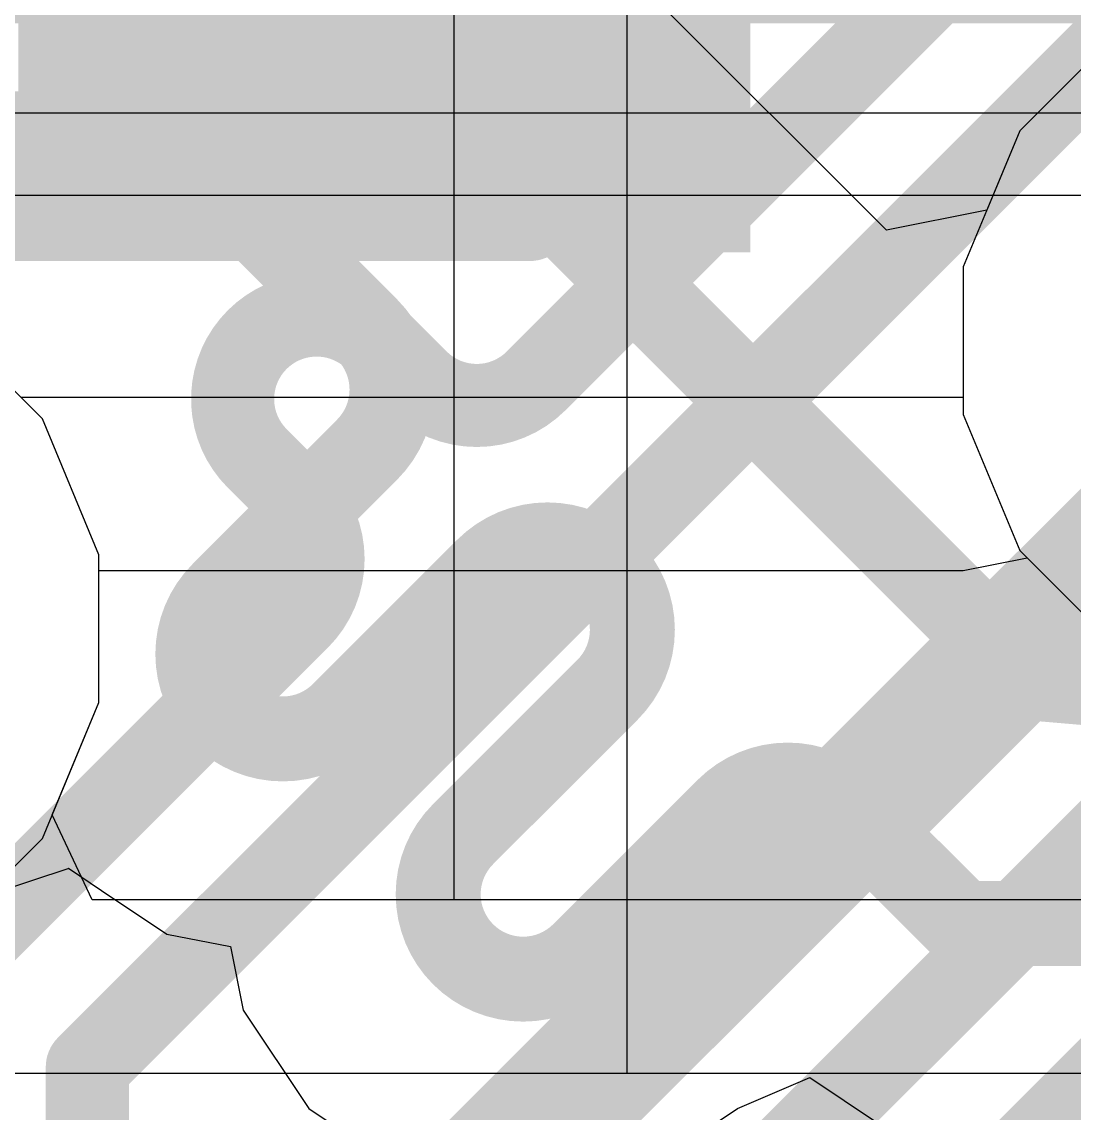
# Model space of a CAD drawing. Header units: inches. Extents: x 0 to 5271, y 0 to 5417.
# Drawn here: x 111.987 to 113.56, y 88.49 to 90.122 of the extents above; entities that cross this region are included whole.
import ezdxf

# ---------------------------------------------------------------- set-up
doc = ezdxf.new("R2010")
doc.units = ezdxf.units.IN
for name, color, linetype in [('Bottom Layer', 5, 'Continuous'), ('Bottom Overlay', 54, 'Continuous'), ('Bottom Paste', 16, 'Continuous'), ('Bottom Solder', 6, 'Continuous'), ('L2_GND1', 16, 'Continuous'), ('L3_SIG1', 76, 'Continuous'), ('L4_PWR', 90, 'Continuous'), ('L5_GND2', 156, 'Continuous'), ('L6_SIG2', 130, 'Continuous'), ('L7_GND3', 216, 'Continuous'), ('Top Layer', 1, 'Continuous'), ('Top Overlay', 2, 'Continuous')]:
    doc.layers.add(name, color=color, linetype=linetype)

# ---------------------------------------------------------------- blocks, each defined once
blk = doc.blocks.new('HR911130C_519')
at = {"layer": 'Top Overlay'}
blk.add_lwpolyline([(-8.00102032, -8.56943422, 0.127, 0.127, 0), (8.000979679999999, -8.56943422, 0.127, 0.127, 0)], format="xyseb", dxfattribs=at)
blk = doc.blocks.new('DFN1006_2L__B_554')
at = {"layer": 'Bottom Layer'}
blk.add_hatch(color=5, dxfattribs=at).paths.add_polyline_path([(-0.70001257, 0.32998791), (-0.15001367, 0.32998791), (-0.15001367, -0.3300133099999999), (-0.70001257, -0.3300133099999999)])
at = {"layer": 'Bottom Overlay'}
blk.add_hatch(color=54, dxfattribs=at).paths.add_polyline_path([(-1.14253772, -0.50829718), (-0.8123377199999999, -0.50829718), (-0.8123377199999999, 0.50770282), (-1.14253772, 0.50770282)])
at = {"layer": 'Bottom Paste'}
blk.add_hatch(color=16, dxfattribs=at).paths.add_polyline_path([(-0.70001257, 0.32998791), (-0.15001367, 0.32998791), (-0.15001367, -0.3300133099999999), (-0.70001257, -0.3300133099999999)])
at = {"layer": 'Bottom Solder'}
blk.add_hatch(color=6, dxfattribs=at).paths.add_polyline_path([(-0.80161257, 0.43158791), (-0.04841367, 0.43158791), (-0.04841367, -0.43161331), (-0.80161257, -0.43161331)])
at = {"layer": 'Bottom Overlay'}
for points in [[(0.8127796799999999, 0.4571873, 0.127, 0.127, 0), (-0.81282032, 0.4571873, 0.127, 0.127, 0)], [(-0.81282032, 0.4571873, 0.127, 0.127, 0), (-0.81282032, -0.4572127, 0.127, 0.127, 0)]]:
    blk.add_lwpolyline(points, format="xyseb", dxfattribs=at)
blk.add_lwpolyline([(-0.8445703199999999, 0.4571873, 0.0635, 0.0635, 1), (-0.7810703199999999, 0.4571873, 0.0635, 0.0635, 1)], format="xyseb", close=True, dxfattribs=at)
blk.add_lwpolyline([(-0.8445703199999999, 0.4571873, 0.0635, 0.0635, 1), (-0.7810703199999999, 0.4571873, 0.0635, 0.0635, 1)], format="xyseb", close=True, dxfattribs=at)

msp = doc.modelspace()

# ---------------------------------------------------------------- hatches: boundary and pattern name
at = {"layer": 'Bottom Layer'}
msp.add_hatch(color=5, dxfattribs=at).paths.add_polyline_path([(111.98849586, 89.95498391999999), (112.63348314, 89.95498391999999), (112.63348314, 91.83436548), (111.98849586, 91.83436548)])

# ---------------------------------------------------------------- linework, layer by layer
msp.add_line((103.007541, 89.98614463999999), (139.39500696, 89.98614463999999), dxfattribs=at)
for points in [[(112.9453037, 89.77457534, 0.12418314, 0.12418314, 0), (113.43046148, 90.25973311999999, 0.12418314, 0.12418314, 0)], [(113.12291574, 89.59696329999998, 0.12418314, 0.12418314, 0), (113.68164462, 90.15569217999999, 0.12418314, 0.12418314, 0)], [(112.75580192, 89.58507356, 0.12418314, 0.12418314, 0), (112.9453037, 89.77457534, 0.12418314, 0.12418314, 0)], [(112.33890664, 89.64674475999999, 0.12418314, 0.12418314, -0.4142135623730951), (112.51651868, 89.64674475999999, 0.12418314, 0.12418314, 0)], [(112.56169512, 88.27222122, 0.2032, 0.2032, 0), (113.93472006, 89.64524616, 0.2032, 0.2032, 0)], [(112.3389041, 89.46913018, 0.12418314, 0.12418314, -0.4142219396315177), (112.33890664, 89.64674475999999, 0.12418314, 0.12418314, 0)], [(112.51651614, 89.64674222, 0.12418314, 0.12418314, 0), (112.51651868, 89.64674475999999, 0.12418314, 0.12418314, 0)], [(112.51651868, 89.64674475999999, 0.12418314, 0.12418314, 0), (112.57818988, 89.58507356, 0.12418314, 0.12418314, 0)], [(112.08497522, 88.55902277999999, 0.12418314, 0.12418314, 0), (113.12291574, 89.59696329999998, 0.12418314, 0.12418314, 0)], [(112.75580192, 89.58507356, 0.12418314, 0.12418314, -0.4142135623730951), (112.57818988, 89.58507356, 0.12418314, 0.12418314, 0)], [(112.3389041, 89.46913018, 0.12418314, 0.12418314, 0), (112.33890664, 89.46913272, 0.12418314, 0.12418314, 0)], [(112.33890664, 89.46913272, 0.12418314, 0.12418314, 0), (112.40057784, 89.40746152, 0.12418314, 0.12418314, 0)], [(112.4005753, 89.40745897999999, 0.12418314, 0.12418314, 0), (112.40057784, 89.40746152, 0.12418314, 0.12418314, 0)], [(112.40057784, 89.40746152, 0.12418314, 0.12418314, -0.4142135623730951), (112.40057784, 89.22984947999998, 0.12418314, 0.12418314, 0)], [(112.35666632, 89.18593795999999, 0.12418314, 0.12418314, 0), (112.40057784, 89.22984947999998, 0.12418314, 0.12418314, 0)], [(111.83379208, 88.66306372, 0.12418314, 0.12418314, 0), (112.35666632, 89.18593795999999, 0.12418314, 0.12418314, 0)], [(113.3727476, 88.67216961999999, 0.12418314, 0.12418314, 0), (113.76408286, 89.06350488, 0.12418314, 0.12418314, 0)], [(113.47678854, 88.42098648, 0.12418314, 0.12418314, 0), (113.8321828, 88.77638074, 0.12418314, 0.12418314, 0)], [(113.03862584, 88.3380504, 0.12418314, 0.12418314, 0), (113.37274506, 88.67216961999999, 0.12418314, 0.12418314, 0)], [(113.37274506, 88.67216961999999, 0.12418314, 0.12418314, 0), (113.3727476, 88.67216961999999, 0.12418314, 0.12418314, 0)], [(112.08497522, 88.09427898, 0.12418314, 0.12418314, 0), (112.08497522, 88.55902277999999, 0.12418314, 0.12418314, 0)]]:
    msp.add_lwpolyline(points, format="xyseb", dxfattribs=at)
for points in [[(112.91425728, 89.77457534, 0.0620903, 0.0620903, 1), (112.97635012, 89.77457534, 0.0620903, 0.0620903, 1)], [(112.91425728, 89.77457534, 0.0620903, 0.0620903, 1), (112.97635012, 89.77457534, 0.0620903, 0.0620903, 1)], [(112.30786022, 89.64674475999999, 0.0620903, 0.0620903, 1), (112.36995306, 89.64674475999999, 0.0620903, 0.0620903, 1)], [(112.30786022, 89.64674475999999, 0.0620903, 0.0620903, 1), (112.36995306, 89.64674475999999, 0.0620903, 0.0620903, 1)], [(112.48546972, 89.64674222, 0.0620903, 0.0620903, 1), (112.54756256, 89.64674222, 0.0620903, 0.0620903, 1)], [(112.48547226, 89.64674475999999, 0.0620903, 0.0620903, 1), (112.5475651, 89.64674475999999, 0.0620903, 0.0620903, 1)], [(112.48547226, 89.64674475999999, 0.0620903, 0.0620903, 1), (112.5475651, 89.64674475999999, 0.0620903, 0.0620903, 1)], [(112.48547226, 89.64674475999999, 0.0620903, 0.0620903, 1), (112.5475651, 89.64674475999999, 0.0620903, 0.0620903, 1)], [(112.54714346, 89.58507356, 0.0620903, 0.0620903, 1), (112.6092363, 89.58507356, 0.0620903, 0.0620903, 1)], [(112.54714346, 89.58507356, 0.0620903, 0.0620903, 1), (112.6092363, 89.58507356, 0.0620903, 0.0620903, 1)], [(112.7247555, 89.58507356, 0.0620903, 0.0620903, 1), (112.78684834, 89.58507356, 0.0620903, 0.0620903, 1)], [(112.7247555, 89.58507356, 0.0620903, 0.0620903, 1), (112.78684834, 89.58507356, 0.0620903, 0.0620903, 1)], [(113.09186932, 89.59696329999998, 0.0620903, 0.0620903, 1), (113.15396216, 89.59696329999998, 0.0620903, 0.0620903, 1)], [(113.09186932, 89.59696329999998, 0.0620903, 0.0620903, 1), (113.15396216, 89.59696329999998, 0.0620903, 0.0620903, 1)], [(112.30785768, 89.46913018, 0.0620903, 0.0620903, 1), (112.36995052, 89.46913018, 0.0620903, 0.0620903, 1)], [(112.30785768, 89.46913018, 0.0620903, 0.0620903, 1), (112.36995052, 89.46913018, 0.0620903, 0.0620903, 1)], [(112.30786022, 89.46913272, 0.0620903, 0.0620903, 1), (112.36995306, 89.46913272, 0.0620903, 0.0620903, 1)], [(112.30786022, 89.46913272, 0.0620903, 0.0620903, 1), (112.36995306, 89.46913272, 0.0620903, 0.0620903, 1)], [(112.36952888, 89.40745897999999, 0.0620903, 0.0620903, 1), (112.43162172, 89.40745897999999, 0.0620903, 0.0620903, 1)], [(112.36953142, 89.40746152, 0.0620903, 0.0620903, 1), (112.43162426, 89.40746152, 0.0620903, 0.0620903, 1)], [(112.36953142, 89.40746152, 0.0620903, 0.0620903, 1), (112.43162426, 89.40746152, 0.0620903, 0.0620903, 1)], [(112.36953142, 89.40746152, 0.0620903, 0.0620903, 1), (112.43162426, 89.40746152, 0.0620903, 0.0620903, 1)], [(112.36953142, 89.22984947999998, 0.0620903, 0.0620903, 1), (112.43162426, 89.22984947999998, 0.0620903, 0.0620903, 1)], [(112.36953142, 89.22984947999998, 0.0620903, 0.0620903, 1), (112.43162426, 89.22984947999998, 0.0620903, 0.0620903, 1)], [(112.3256199, 89.18593795999999, 0.0620903, 0.0620903, 1), (112.38771274, 89.18593795999999, 0.0620903, 0.0620903, 1)], [(112.3256199, 89.18593795999999, 0.0620903, 0.0620903, 1), (112.38771274, 89.18593795999999, 0.0620903, 0.0620903, 1)], [(113.34169864, 88.67216961999999, 0.0620903, 0.0620903, 1), (113.40379148, 88.67216961999999, 0.0620903, 0.0620903, 1)], [(113.34169864, 88.67216961999999, 0.0620903, 0.0620903, 1), (113.40379148, 88.67216961999999, 0.0620903, 0.0620903, 1)], [(113.34170118, 88.67216961999999, 0.0620903, 0.0620903, 1), (113.40379402, 88.67216961999999, 0.0620903, 0.0620903, 1)], [(113.34170118, 88.67216961999999, 0.0620903, 0.0620903, 1), (113.40379402, 88.67216961999999, 0.0620903, 0.0620903, 1)], [(112.0539288, 88.55902277999999, 0.0620903, 0.0620903, 1), (112.11602164, 88.55902277999999, 0.0620903, 0.0620903, 1)], [(112.0539288, 88.55902277999999, 0.0620903, 0.0620903, 1), (112.11602164, 88.55902277999999, 0.0620903, 0.0620903, 1)]]:
    msp.add_lwpolyline(points, format="xyseb", close=True, dxfattribs=at)
at = {"layer": 'L2_GND1'}
for p, q in [((113.63436252, 90.11490486), (113.47851828, 89.95906062)), ((113.47851828, 89.95906062), (113.39417758, 89.75544405999999)), ((113.39417758, 89.75544405999999), (113.39417758, 89.56039999999999)), ((113.39417758, 89.56039999999999), (111.9857679, 89.56039999999999)), ((113.39417758, 89.30142414), (113.48955458, 89.3203954)), ((113.48955458, 89.3203954), (113.63436252, 89.17558746)), ((112.10218372, 89.10431252), (112.10218372, 89.30142414)), ((112.10218372, 89.30142414), (113.39417758, 89.30142414)), ((112.01784302, 88.90069596), (112.10218372, 89.10431252)), ((111.86199878, 88.74485172), (112.01784302, 88.90069596))]:
    msp.add_line(p, q, dxfattribs=at)
at = {"layer": 'L3_SIG1'}
for p, q in [((112.63297006, 90.25202929999999), (112.63297006, 88.80897402)), ((112.89194592, 88.54999816), (112.89194592, 90.25202929999999)), ((112.01784302, 89.52832488), (111.86199878, 89.68416911999999)), ((112.10218372, 89.32470831999998), (112.01784302, 89.52832488)), ((112.10218372, 89.10431252), (112.10218372, 89.32470831999998)), ((112.03245564, 88.93597656), (112.10218372, 89.10431252)), ((112.09205674, 88.80897402), (112.03245564, 88.93597656)), ((112.63297006, 88.80897402), (112.09205674, 88.80897402)), ((110.24046024, 88.54999816), (112.89194592, 88.54999816))]:
    msp.add_line(p, q, dxfattribs=at)
at = {"layer": 'L4_PWR'}
for p, q in [((113.63436252, 90.11490486), (113.47851828, 89.95906062)), ((113.47851828, 89.95906062), (113.39417758, 89.75544405999999)), ((113.39417758, 89.75544405999999), (113.39417758, 89.53504826)), ((112.01784302, 89.52832488), (111.86199878, 89.68416911999999)), ((113.39417758, 89.53504826), (113.47851828, 89.3314317)), ((112.10218372, 89.32470831999998), (112.01784302, 89.52832488)), ((112.10218372, 89.10431252), (112.10218372, 89.32470831999998)), ((113.47851828, 89.3314317), (113.63436252, 89.17558746)), ((112.03245564, 88.93597656), (112.10218372, 89.10431252)), ((112.09205674, 88.80897402), (112.03245564, 88.93597656)), ((114.613055, 88.80897402), (112.09205674, 88.80897402)), ((108.4726812, 88.54999816), (114.613055, 88.54999816))]:
    msp.add_line(p, q, dxfattribs=at)
at = {"layer": 'L5_GND2'}
for p, q in [((113.63436252, 90.11490486), (113.47851828, 89.95906062)), ((113.47851828, 89.95906062), (113.39417758, 89.75544405999999)), ((113.39417758, 89.75544405999999), (113.39417758, 89.53504826)), ((112.01784302, 89.52832488), (111.86199878, 89.68416911999999)), ((113.39417758, 89.53504826), (113.47851828, 89.3314317)), ((112.10218372, 89.32470831999998), (112.01784302, 89.52832488)), ((112.10218372, 89.10431252), (112.10218372, 89.32470831999998)), ((113.47851828, 89.3314317), (113.63436252, 89.17558746)), ((112.01784302, 88.90069596), (112.10218372, 89.10431252)), ((111.86199878, 88.74485172), (112.01784302, 88.90069596))]:
    msp.add_line(p, q, dxfattribs=at)
at = {"layer": 'L6_SIG2'}
for p, q in [((113.27948134, 89.81040965999999), (112.5760004, 90.5138906)), ((113.63436252, 90.11490486), (113.47851828, 89.95906062)), ((113.47851828, 89.95906062), (113.429288, 89.84020894)), ((113.429288, 89.84020894), (113.27948134, 89.81040965999999)), ((111.93173702, 88.81458995999999), (112.05645102, 88.85608339999999)), ((112.05645102, 88.85608339999999), (112.05670756, 88.85615197999999)), ((112.05670756, 88.85615197999999), (112.10618168, 88.82309896)), ((112.10618168, 88.82309896), (112.20374054, 88.7579124)), ((112.20374054, 88.7579124), (112.2987721, 88.73900972)), ((112.2987721, 88.73900972), (112.31767478, 88.64397815999999)), ((112.31767478, 88.64397815999999), (112.4159042, 88.49695788)), ((113.05685034, 88.49694264), (113.16460222, 88.54341448)), ((113.16460222, 88.54341448), (113.26745444, 88.47468969999998)), ((112.4159042, 88.49695788), (112.41590166, 88.49695534)), ((112.41590166, 88.49695534), (112.41591436, 88.49693755999999)), ((112.41591436, 88.49693755999999), (112.41591944, 88.4969401)), ((112.41591944, 88.4969401), (112.56294988, 88.39870306)), ((112.90981736, 88.39870306), (113.0568478, 88.49694518)), ((113.0568478, 88.49694518), (113.05685034, 88.49694264))]:
    msp.add_line(p, q, dxfattribs=at)
for points in [[(112.3470956, 90.2849858, 0.127, 0.127, 0), (113.49091094, 89.14117046, 0.127, 0.127, 0)], [(109.204379, 89.9547858, 0.127, 0.127, 0), (112.21032422, 89.9547858, 0.127, 0.127, 0)], [(112.21032422, 89.9547858, 0.127, 0.127, 0), (112.27870864, 89.88640138, 0.127, 0.127, 0)], [(112.27870864, 89.88640138, 0.127, 0.127, 0), (112.32361076, 89.84149925999999, 0.127, 0.127, 0)], [(112.32360822, 89.84149925999999, 0.127, 0.127, 0), (112.50322432, 89.66188315999999, 0.127, 0.127, 0)], [(112.50322178, 89.66188061999999, 0.127, 0.127, 0), (112.50322432, 89.66188315999999, 0.127, 0.127, 0)], [(112.50322432, 89.66188315999999, 0.127, 0.127, -0.4142052780466635), (112.50322432, 89.48227976, 0.127, 0.127, 0)], [(112.28737004, 89.26642548, 0.127, 0.127, 0), (112.50322432, 89.48227976, 0.127, 0.127, 0)], [(112.68282772, 89.30266874, 0.127, 0.127, -0.4142094201452372), (112.86243112, 89.30267128, 0.127, 0.127, 0)], [(112.46697598, 89.08681954, 0.127, 0.127, 0), (112.68282772, 89.30267128, 0.127, 0.127, 0)], [(112.68282772, 89.30266874, 0.127, 0.127, 0), (112.68282772, 89.30267128, 0.127, 0.127, 0)], [(112.86243112, 89.30267128, 0.127, 0.127, -0.4142135623730951), (112.86243112, 89.12306788, 0.127, 0.127, 0)], [(112.28737004, 89.08682208, 0.127, 0.127, -0.4142011361945385), (112.28737004, 89.26642294, 0.127, 0.127, 0)], [(112.28737004, 89.26642294, 0.127, 0.127, 0), (112.28737004, 89.26642548, 0.127, 0.127, 0)], [(113.49091094, 89.14117046, 0.127, 0.127, 0), (113.90192866, 89.10592541999999, 0.127, 0.127, 0)], [(112.64657938, 88.90721613999999, 0.127, 0.127, 0), (112.86243112, 89.12306788, 0.127, 0.127, 0)], [(112.2873675, 89.08681954, 0.127, 0.127, 0), (112.28737004, 89.08682208, 0.127, 0.127, 0)], [(112.28737004, 89.08682208, 0.127, 0.127, 0), (112.28737258, 89.08681954, 0.127, 0.127, 0)], [(112.28737004, 89.086817, 0.127, 0.127, 0), (112.28737258, 89.08681954, 0.127, 0.127, 0)], [(112.46697598, 89.08681954, 0.127, 0.127, -0.4142135623730951), (112.28737258, 89.08681954, 0.127, 0.127, 0)], [(113.0420396, 88.94346447999999, 0.127, 0.127, -0.4142052780466635), (113.221643, 88.94346447999999, 0.127, 0.127, 0)], [(112.82618532, 88.72761019999999, 0.127, 0.127, 0), (113.0420396, 88.94346447999999, 0.127, 0.127, 0)], [(113.22164046, 88.94346193999999, 0.127, 0.127, 0), (113.221643, 88.94346447999999, 0.127, 0.127, 0)], [(113.221643, 88.94346447999999, 0.127, 0.127, 0), (113.36674304, 88.79836444, 0.127, 0.127, 0)], [(112.64657938, 88.72761274, 0.127, 0.127, -0.4142011361945385), (112.64657938, 88.9072136, 0.127, 0.127, 0)], [(112.64657938, 88.9072136, 0.127, 0.127, 0), (112.64657938, 88.90721613999999, 0.127, 0.127, 0)], [(113.36674304, 88.79836444, 0.127, 0.127, 0), (113.39133786, 88.77376962, 0.127, 0.127, 0)], [(113.39133786, 88.77377216, 0.127, 0.127, 0), (113.43195246, 88.77377216, 0.127, 0.127, 0)], [(113.43195246, 88.77377216, 0.127, 0.127, 0), (113.9481211, 88.77374676, 0.127, 0.127, 0)], [(112.64657684, 88.72761019999999, 0.127, 0.127, 0), (112.64657938, 88.72761274, 0.127, 0.127, 0)], [(112.64657938, 88.72761274, 0.127, 0.127, 0), (112.64658192, 88.72761019999999, 0.127, 0.127, 0)], [(112.64657938, 88.72760765999999, 0.127, 0.127, 0), (112.64658192, 88.72761019999999, 0.127, 0.127, 0)], [(112.82618532, 88.72761019999999, 0.127, 0.127, -0.4142135623730951), (112.64658192, 88.72761019999999, 0.127, 0.127, 0)]]:
    msp.add_lwpolyline(points, format="xyseb", dxfattribs=at)
for points in [[(112.17857422, 89.9547858, 0.0635, 0.0635, 1), (112.24207422, 89.9547858, 0.0635, 0.0635, 1)], [(112.17857422, 89.9547858, 0.0635, 0.0635, 1), (112.24207422, 89.9547858, 0.0635, 0.0635, 1)], [(112.24695864, 89.88640138, 0.0635, 0.0635, 1), (112.31045864, 89.88640138, 0.0635, 0.0635, 1)], [(112.24695864, 89.88640138, 0.0635, 0.0635, 1), (112.31045864, 89.88640138, 0.0635, 0.0635, 1)], [(112.29185822, 89.84149925999999, 0.0635, 0.0635, 1), (112.35535822, 89.84149925999999, 0.0635, 0.0635, 1)], [(112.29186076, 89.84149925999999, 0.0635, 0.0635, 1), (112.35536076, 89.84149925999999, 0.0635, 0.0635, 1)], [(112.47147178, 89.66188061999999, 0.0635, 0.0635, 1), (112.53497178, 89.66188061999999, 0.0635, 0.0635, 1)], [(112.47147432, 89.66188315999999, 0.0635, 0.0635, 1), (112.53497432, 89.66188315999999, 0.0635, 0.0635, 1)], [(112.47147432, 89.66188315999999, 0.0635, 0.0635, 1), (112.53497432, 89.66188315999999, 0.0635, 0.0635, 1)], [(112.47147432, 89.66188315999999, 0.0635, 0.0635, 1), (112.53497432, 89.66188315999999, 0.0635, 0.0635, 1)], [(112.47147432, 89.48227976, 0.0635, 0.0635, 1), (112.53497432, 89.48227976, 0.0635, 0.0635, 1)], [(112.47147432, 89.48227976, 0.0635, 0.0635, 1), (112.53497432, 89.48227976, 0.0635, 0.0635, 1)], [(112.65107772, 89.30267128, 0.0635, 0.0635, 1), (112.71457772, 89.30267128, 0.0635, 0.0635, 1)], [(112.65107772, 89.30267128, 0.0635, 0.0635, 1), (112.71457772, 89.30267128, 0.0635, 0.0635, 1)], [(112.65107772, 89.30266874, 0.0635, 0.0635, 1), (112.71457772, 89.30266874, 0.0635, 0.0635, 1)], [(112.65107772, 89.30266874, 0.0635, 0.0635, 1), (112.71457772, 89.30266874, 0.0635, 0.0635, 1)], [(112.83068112, 89.30267128, 0.0635, 0.0635, 1), (112.89418112, 89.30267128, 0.0635, 0.0635, 1)], [(112.83068112, 89.30267128, 0.0635, 0.0635, 1), (112.89418112, 89.30267128, 0.0635, 0.0635, 1)], [(112.25562004, 89.26642548, 0.0635, 0.0635, 1), (112.31912004, 89.26642548, 0.0635, 0.0635, 1)], [(112.25562004, 89.26642548, 0.0635, 0.0635, 1), (112.31912004, 89.26642548, 0.0635, 0.0635, 1)], [(112.25562004, 89.26642294, 0.0635, 0.0635, 1), (112.31912004, 89.26642294, 0.0635, 0.0635, 1)], [(112.25562004, 89.26642294, 0.0635, 0.0635, 1), (112.31912004, 89.26642294, 0.0635, 0.0635, 1)], [(113.45916094, 89.14117046, 0.0635, 0.0635, 1), (113.52266094, 89.14117046, 0.0635, 0.0635, 1)], [(113.45916094, 89.14117046, 0.0635, 0.0635, 1), (113.52266094, 89.14117046, 0.0635, 0.0635, 1)], [(112.83068112, 89.12306788, 0.0635, 0.0635, 1), (112.89418112, 89.12306788, 0.0635, 0.0635, 1)], [(112.83068112, 89.12306788, 0.0635, 0.0635, 1), (112.89418112, 89.12306788, 0.0635, 0.0635, 1)], [(112.2556175, 89.08681954, 0.0635, 0.0635, 1), (112.3191175, 89.08681954, 0.0635, 0.0635, 1)], [(112.25562004, 89.08682208, 0.0635, 0.0635, 1), (112.31912004, 89.08682208, 0.0635, 0.0635, 1)], [(112.25562004, 89.08682208, 0.0635, 0.0635, 1), (112.31912004, 89.08682208, 0.0635, 0.0635, 1)], [(112.25562004, 89.08682208, 0.0635, 0.0635, 1), (112.31912004, 89.08682208, 0.0635, 0.0635, 1)], [(112.25562004, 89.086817, 0.0635, 0.0635, 1), (112.31912004, 89.086817, 0.0635, 0.0635, 1)], [(112.25562258, 89.08681954, 0.0635, 0.0635, 1), (112.31912258, 89.08681954, 0.0635, 0.0635, 1)], [(112.25562258, 89.08681954, 0.0635, 0.0635, 1), (112.31912258, 89.08681954, 0.0635, 0.0635, 1)], [(112.25562258, 89.08681954, 0.0635, 0.0635, 1), (112.31912258, 89.08681954, 0.0635, 0.0635, 1)], [(112.43522598, 89.08681954, 0.0635, 0.0635, 1), (112.49872598, 89.08681954, 0.0635, 0.0635, 1)], [(112.43522598, 89.08681954, 0.0635, 0.0635, 1), (112.49872598, 89.08681954, 0.0635, 0.0635, 1)], [(113.0102896, 88.94346447999999, 0.0635, 0.0635, 1), (113.0737896, 88.94346447999999, 0.0635, 0.0635, 1)], [(113.0102896, 88.94346447999999, 0.0635, 0.0635, 1), (113.0737896, 88.94346447999999, 0.0635, 0.0635, 1)], [(113.18989046, 88.94346193999999, 0.0635, 0.0635, 1), (113.25339046, 88.94346193999999, 0.0635, 0.0635, 1)], [(113.189893, 88.94346447999999, 0.0635, 0.0635, 1), (113.253393, 88.94346447999999, 0.0635, 0.0635, 1)], [(113.189893, 88.94346447999999, 0.0635, 0.0635, 1), (113.253393, 88.94346447999999, 0.0635, 0.0635, 1)], [(113.189893, 88.94346447999999, 0.0635, 0.0635, 1), (113.253393, 88.94346447999999, 0.0635, 0.0635, 1)], [(112.61482938, 88.90721613999999, 0.0635, 0.0635, 1), (112.67832938, 88.90721613999999, 0.0635, 0.0635, 1)], [(112.61482938, 88.90721613999999, 0.0635, 0.0635, 1), (112.67832938, 88.90721613999999, 0.0635, 0.0635, 1)], [(112.61482938, 88.9072136, 0.0635, 0.0635, 1), (112.67832938, 88.9072136, 0.0635, 0.0635, 1)], [(112.61482938, 88.9072136, 0.0635, 0.0635, 1), (112.67832938, 88.9072136, 0.0635, 0.0635, 1)], [(113.33499304, 88.79836444, 0.0635, 0.0635, 1), (113.39849304, 88.79836444, 0.0635, 0.0635, 1)], [(113.33499304, 88.79836444, 0.0635, 0.0635, 1), (113.39849304, 88.79836444, 0.0635, 0.0635, 1)], [(113.35958786, 88.77377216, 0.0635, 0.0635, 1), (113.42308786, 88.77377216, 0.0635, 0.0635, 1)], [(113.35958786, 88.77376962, 0.0635, 0.0635, 1), (113.42308786, 88.77376962, 0.0635, 0.0635, 1)], [(113.40020246, 88.77377216, 0.0635, 0.0635, 1), (113.46370246, 88.77377216, 0.0635, 0.0635, 1)], [(113.40020246, 88.77377216, 0.0635, 0.0635, 1), (113.46370246, 88.77377216, 0.0635, 0.0635, 1)], [(112.61482684, 88.72761019999999, 0.0635, 0.0635, 1), (112.67832684, 88.72761019999999, 0.0635, 0.0635, 1)], [(112.61482938, 88.72761274, 0.0635, 0.0635, 1), (112.67832938, 88.72761274, 0.0635, 0.0635, 1)], [(112.61482938, 88.72761274, 0.0635, 0.0635, 1), (112.67832938, 88.72761274, 0.0635, 0.0635, 1)], [(112.61482938, 88.72761274, 0.0635, 0.0635, 1), (112.67832938, 88.72761274, 0.0635, 0.0635, 1)], [(112.61482938, 88.72760765999999, 0.0635, 0.0635, 1), (112.67832938, 88.72760765999999, 0.0635, 0.0635, 1)], [(112.61483192, 88.72761019999999, 0.0635, 0.0635, 1), (112.67833192, 88.72761019999999, 0.0635, 0.0635, 1)], [(112.61483192, 88.72761019999999, 0.0635, 0.0635, 1), (112.67833192, 88.72761019999999, 0.0635, 0.0635, 1)], [(112.61483192, 88.72761019999999, 0.0635, 0.0635, 1), (112.67833192, 88.72761019999999, 0.0635, 0.0635, 1)], [(112.79443532, 88.72761019999999, 0.0635, 0.0635, 1), (112.85793532, 88.72761019999999, 0.0635, 0.0635, 1)], [(112.79443532, 88.72761019999999, 0.0635, 0.0635, 1), (112.85793532, 88.72761019999999, 0.0635, 0.0635, 1)]]:
    msp.add_lwpolyline(points, format="xyseb", close=True, dxfattribs=at)
at = {"layer": 'L7_GND3'}
for p, q in [((113.63436252, 90.11490486), (113.47851828, 89.95906062)), ((113.47851828, 89.95906062), (113.39417758, 89.75544405999999)), ((113.39417758, 89.75544405999999), (113.39417758, 89.53504826)), ((112.01784302, 89.52832488), (111.86199878, 89.68416911999999)), ((113.39417758, 89.53504826), (113.47851828, 89.3314317)), ((112.10218372, 89.32470831999998), (112.01784302, 89.52832488)), ((112.10218372, 89.10431252), (112.10218372, 89.32470831999998)), ((113.47851828, 89.3314317), (113.63436252, 89.17558746)), ((112.01784302, 88.90069596), (112.10218372, 89.10431252)), ((111.86199878, 88.74485172), (112.01784302, 88.90069596))]:
    msp.add_line(p, q, dxfattribs=at)
at = {"layer": 'Top Layer'}
for p, q in [((102.362, 89.98615733999999), (138.74946596, 89.98615733999999)), ((111.76247904, 89.86285557999999), (114.38891524, 89.86285557999999)), ((112.01784302, 89.52832488), (111.86199878, 89.68416911999999)), ((112.10218372, 89.32470831999998), (112.01784302, 89.52832488)), ((112.10218372, 89.10431252), (112.10218372, 89.32470831999998)), ((112.01784302, 88.90069596), (112.10218372, 89.10431252)), ((111.86199878, 88.74485172), (112.01784302, 88.90069596))]:
    msp.add_line(p, q, dxfattribs=at)

# ---------------------------------------------------------------- block references
msp.add_blockref('HR911130C_519', (111.67319804, 98.7527997))
at = {"rotation": 180}
msp.add_blockref('DFN1006_2L__B_554', (111.93347184, 90.28499849999999), dxfattribs=at)

doc.saveas('drawing.dxf')
